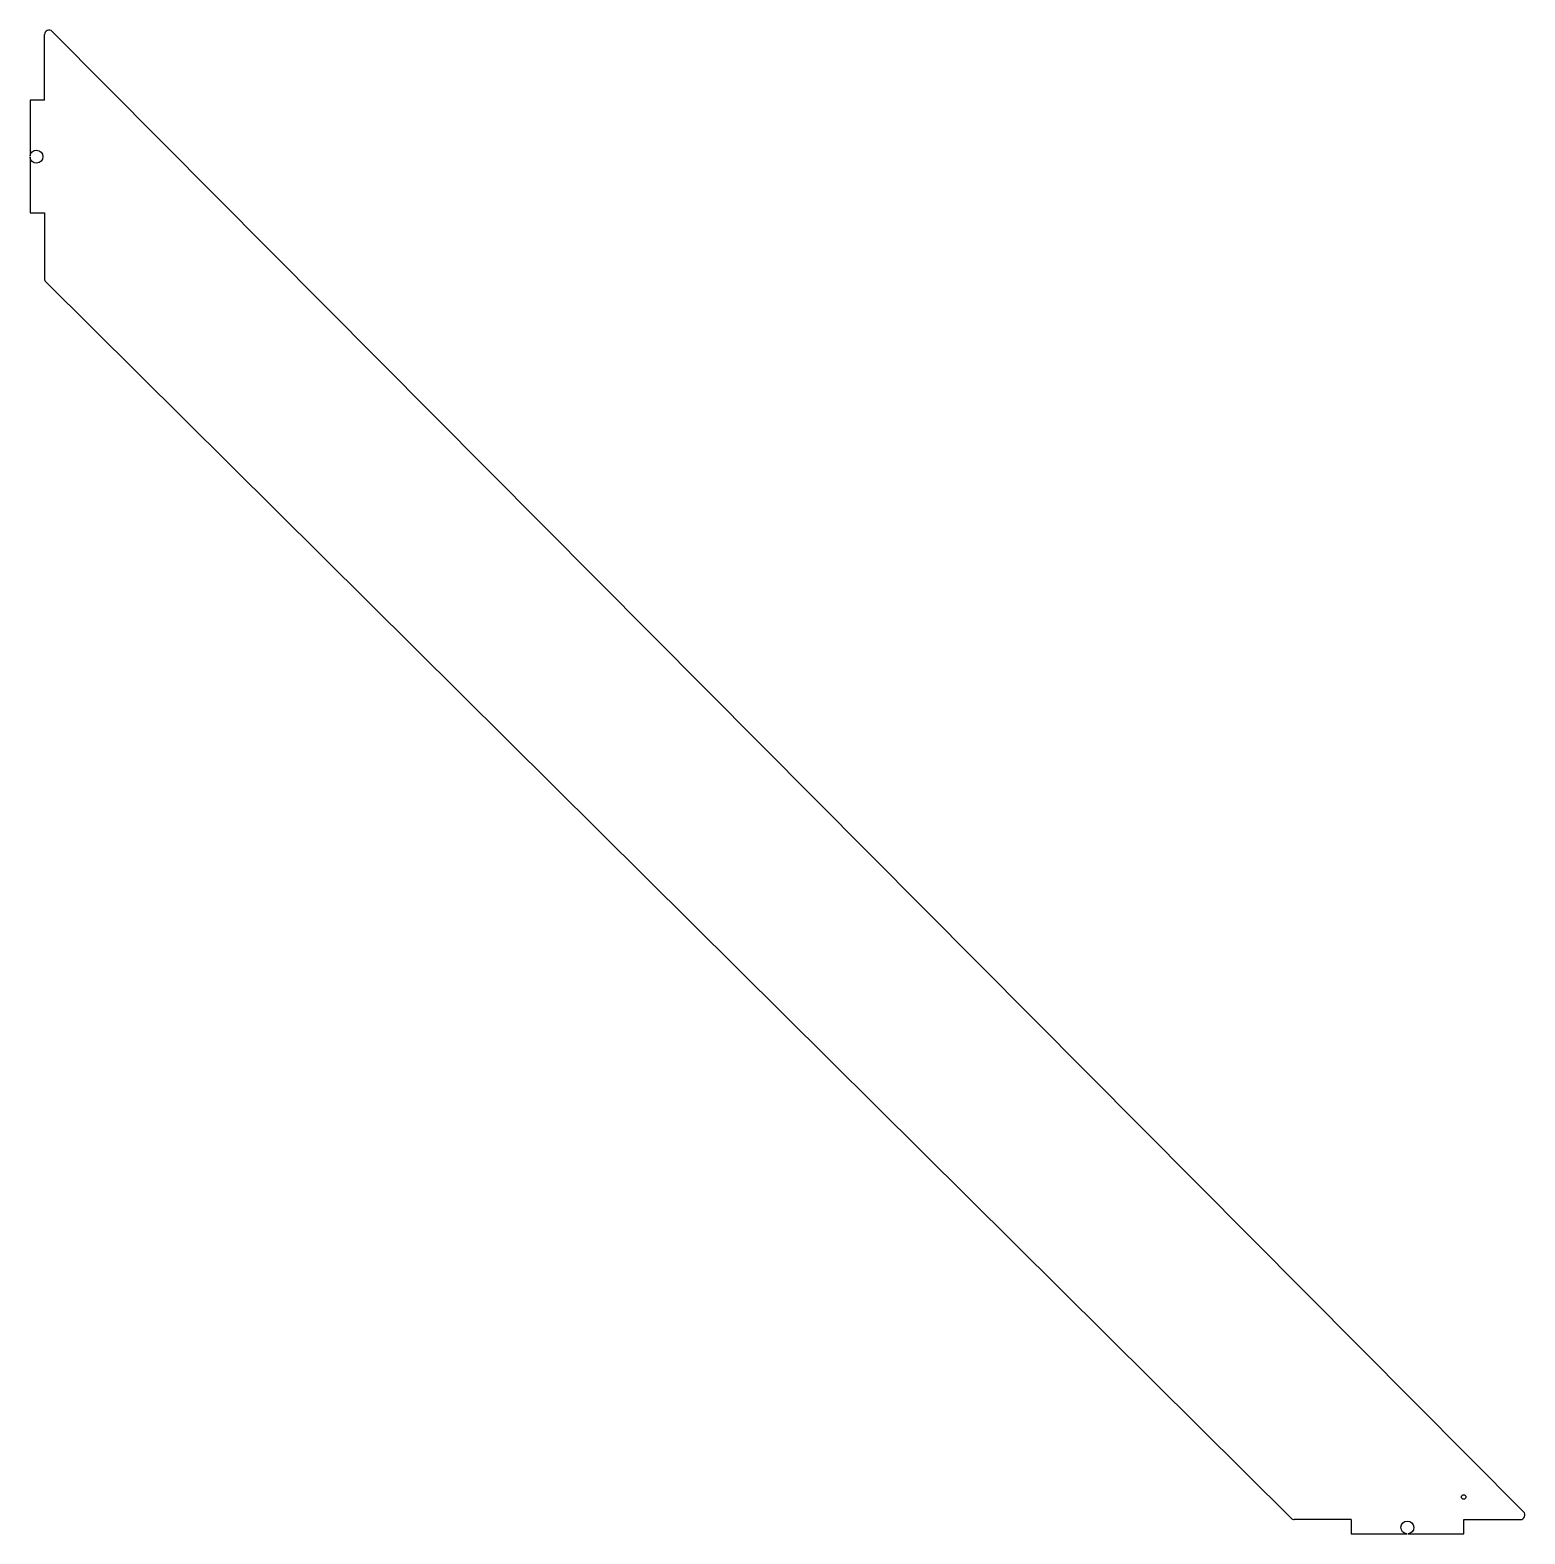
# Model space of a CAD drawing. Extents: x -1.1 to 12, y -8.5 to 4.7.
import ezdxf

# ---------------------------------------------------------------- set-up
doc = ezdxf.new("R2010")
doc.units = 0
doc.header["$MEASUREMENT"] = 0
doc.layers.add('VISIBLE', color=7, linetype='CONTINUOUS')

msp = doc.modelspace()

# ---------------------------------------------------------------- linework, layer by layer
at = {"layer": 'VISIBLE'}
for p, q in [((-0.966, 4.049, 0.118), (-0.966, 4.623, 0.118)), ((11.96, -8.286, 0.118), (-0.898, 4.651, 0.118)), ((-0.966, 4.049, 0.118), (-1.092, 4.049, 0.118)), ((-1.092, 4.049, 0.118), (-1.092, 3.56, 0.118)), ((-1.092, 3.553, 0.118), (-1.092, 3.064, 0.118)), ((-1.092, 3.064, 0.118), (-0.966, 3.064, 0.118)), ((-0.966, 3.064, 0.118), (-0.966, 2.49, 0.118)), ((9.928, -8.342, 0.118), (-0.954, 2.462, 0.118)), ((10.452, -8.353, 0.118), (9.956, -8.353, 0.118)), ((10.452, -8.353, 0.118), (10.452, -8.479, 0.118)), ((11.436, -8.479, 0.118), (11.436, -8.353, 0.118)), ((11.436, -8.353, 0.118), (11.932, -8.353, 0.118)), ((10.452, -8.479, 0.118), (10.94, -8.479, 0.118)), ((10.947, -8.479, 0.118), (11.436, -8.479, 0.118))]:
    msp.add_line(p, q, dxfattribs=at)
msp.add_circle((11.436, -8.156, 0.118), 0.0197, dxfattribs=at)
for centre, start, end in [((-0.926, 4.623, 0.118), 44.8262, 180), ((-0.926, 2.49, 0.118), 180, 225.2067), ((9.956, -8.314, 0.118), 225.2067, 270), ((11.932, -8.314, 0.118), 270, 44.8262)]:
    msp.add_arc(centre, 0.0394, start, end, dxfattribs=at)
at = {"layer": 'VISIBLE', "extrusion": (0, 0, -1)}
for centre, start, end in [((1.036, 3.556, -0.118), 3.4616, 356.5384), ((-10.944, -8.423, -0.118), 273.4616, 266.5384)]:
    msp.add_arc(centre, 0.0561, start, end, dxfattribs=at)

doc.saveas('drawing.dxf')
